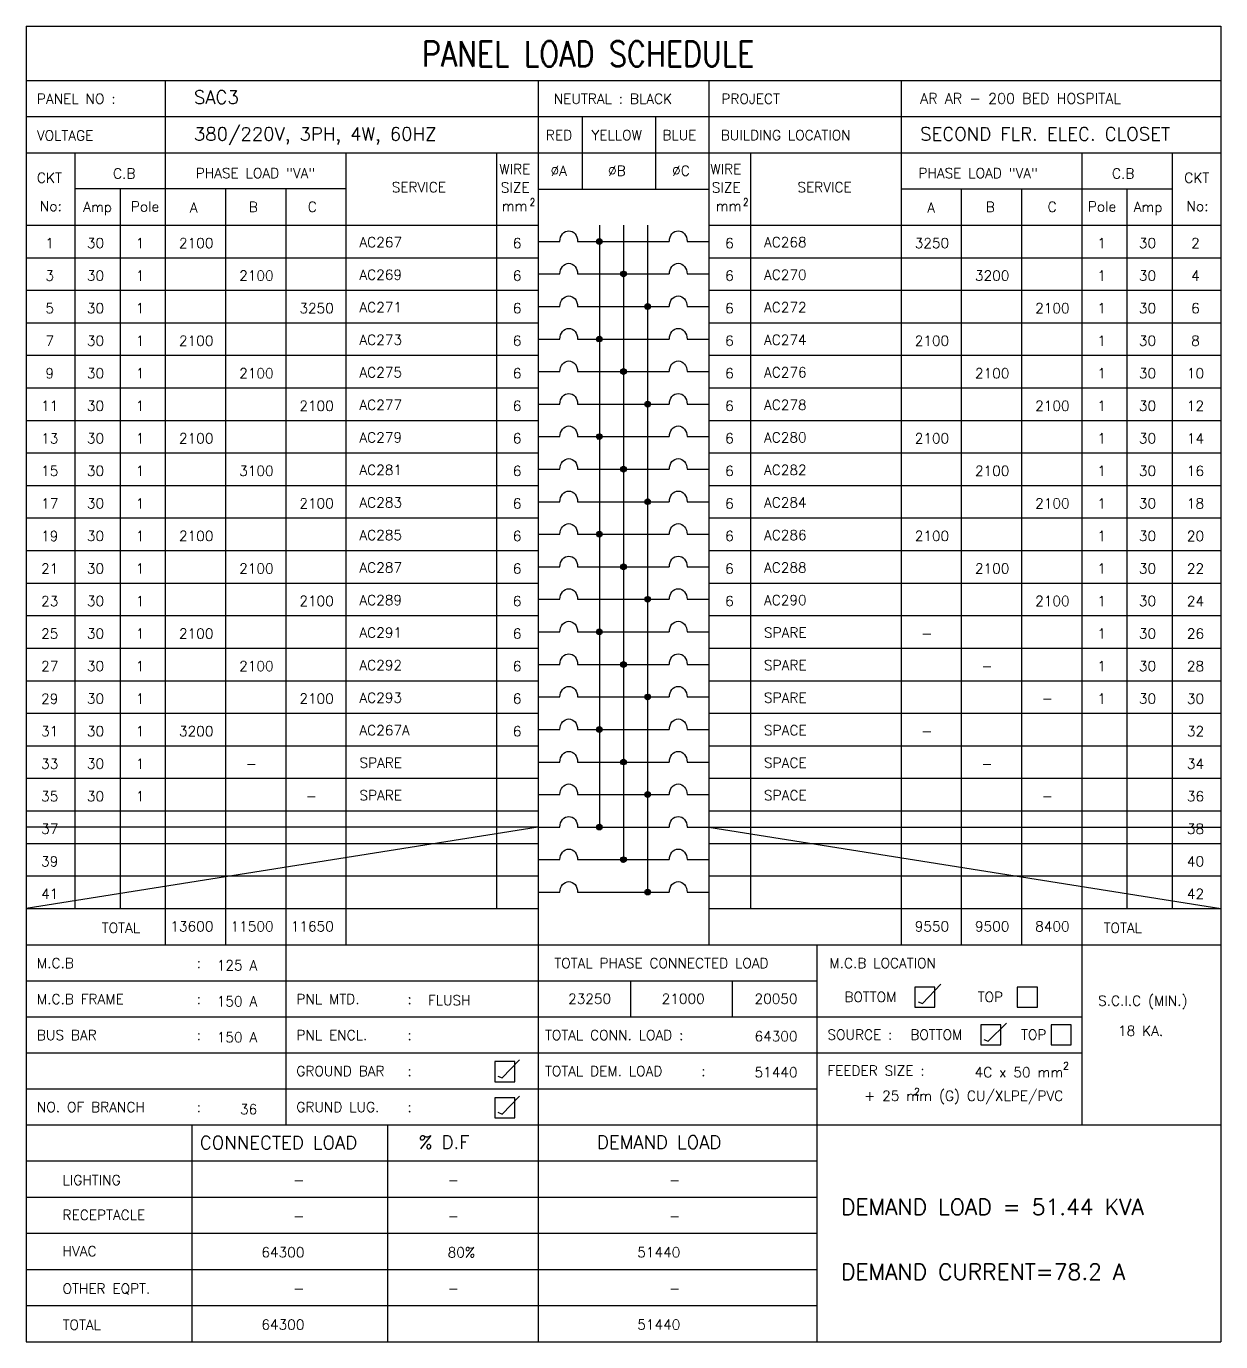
# Model space of a CAD drawing. Extents: x -81886 to -81763, y 38463 to 38560.
# Drawn here: x -81869.03 to -81848.24, y 38527.33 to 38550.22 of the extents above; entities that cross this region are included whole.
import ezdxf
from ezdxf.enums import TextEntityAlignment as Align

# ---------------------------------------------------------------- set-up
doc = ezdxf.new("R2010")
doc.units = 0
doc.header["$MEASUREMENT"] = 0
doc.layers.add('E-TXT', color=2, linetype='CONTINUOUS')
doc.layers.add('PANEL', color=2, linetype='CONTINUOUS')
doc.styles.add('ROMANS', font='ROMANS.shx', dxfattribs={"height": 0.4})
pattern_1 = [(315, (123173.872773, 40591.791381), (0.00864749998874, 0.00864749998874), [])]
pattern_2 = [(315, (123173.872773, 40590.09324), (0.00864749998874, 0.00864749998874), [])]
pattern_3 = [(315, (123173.872773, 40588.395099), (0.00864749998874, 0.00864749998874), [])]
pattern_4 = [(315, (123173.872773, 40586.696957), (0.00864749998874, 0.00864749998874), [])]
pattern_5 = [(315, (123173.872773, 40584.998816), (0.00864749998874, 0.00864749998874), [])]
pattern_6 = [(315, (123173.872773, 40583.300675), (0.00864749998874, 0.00864749998874), [])]

msp = doc.modelspace()

# ---------------------------------------------------------------- hatches: boundary and pattern name
at = {"layer": 'PANEL', "linetype": 'Continuous'}
h = msp.add_hatch(dxfattribs=at)
h.set_pattern_fill('ANSI31', color=256, scale=0.068485, angle=406.041, style=0)
h.set_pattern_definition([(91.040959325, (123173.872773, 40591.791381), (-0.00855917542476, -0.00015552164567), [])])
h.paths.add_polyline_path([(-81859.104, 38546.473, 1), (-81859.006, 38546.473, 1)])
h = msp.add_hatch(dxfattribs=at)
h.set_pattern_fill('ANSI31', color=256, scale=0.097835, angle=270, style=0)
h.set_pattern_definition(pattern_1)
h.paths.add_polyline_path([(-81858.685, 38545.907, 1), (-81858.587, 38545.907, 1)])
h = msp.add_hatch(dxfattribs=at)
h.set_pattern_fill('ANSI31', color=256, scale=0.097835, angle=270, style=0)
h.set_pattern_definition(pattern_1)
h.paths.add_polyline_path([(-81858.167, 38545.341, 1), (-81858.265, 38545.341, 1)])
h = msp.add_hatch(dxfattribs=at)
h.set_pattern_fill('ANSI31', color=256, scale=0.097835, angle=270, style=0)
h.set_pattern_definition(pattern_1)
h.paths.add_polyline_path([(-81859.006, 38544.775, 1), (-81859.104, 38544.775, 1)])
h = msp.add_hatch(dxfattribs=at)
h.set_pattern_fill('ANSI31', color=256, scale=0.097835, angle=270, style=0)
h.set_pattern_definition(pattern_1)
h.paths.add_polyline_path([(-81858.587, 38544.209, 1), (-81858.685, 38544.209, 1)])
h = msp.add_hatch(dxfattribs=at)
h.set_pattern_fill('ANSI31', color=256, scale=0.097835, angle=270, style=0)
h.set_pattern_definition(pattern_1)
h.paths.add_polyline_path([(-81858.167, 38543.643, 1), (-81858.265, 38543.643, 1)])
h = msp.add_hatch(dxfattribs=at)
h.set_pattern_fill('ANSI31', color=256, scale=0.097835, angle=270, style=0)
h.set_pattern_definition(pattern_2)
h.paths.add_polyline_path([(-81859.006, 38543.077, 1), (-81859.104, 38543.077, 1)])
h = msp.add_hatch(dxfattribs=at)
h.set_pattern_fill('ANSI31', color=256, scale=0.097835, angle=270, style=0)
h.set_pattern_definition(pattern_2)
h.paths.add_polyline_path([(-81858.587, 38542.511, 1), (-81858.685, 38542.511, 1)])
h = msp.add_hatch(dxfattribs=at)
h.set_pattern_fill('ANSI31', color=256, scale=0.097835, angle=270, style=0)
h.set_pattern_definition(pattern_2)
h.paths.add_polyline_path([(-81858.167, 38541.945, 1), (-81858.265, 38541.945, 1)])
h = msp.add_hatch(dxfattribs=at)
h.set_pattern_fill('ANSI31', color=256, scale=0.097835, angle=270, style=0)
h.set_pattern_definition(pattern_3)
h.paths.add_polyline_path([(-81859.006, 38541.379, 1), (-81859.104, 38541.379, 1)])
h = msp.add_hatch(dxfattribs=at)
h.set_pattern_fill('ANSI31', color=256, scale=0.097835, angle=270, style=0)
h.set_pattern_definition(pattern_3)
h.paths.add_polyline_path([(-81858.587, 38540.813, 1), (-81858.685, 38540.813, 1)])
h = msp.add_hatch(dxfattribs=at)
h.set_pattern_fill('ANSI31', color=256, scale=0.097835, angle=270, style=0)
h.set_pattern_definition(pattern_3)
h.paths.add_polyline_path([(-81858.167, 38540.247, 1), (-81858.265, 38540.247, 1)])
h = msp.add_hatch(dxfattribs=at)
h.set_pattern_fill('ANSI31', color=256, scale=0.097835, angle=270, style=0)
h.set_pattern_definition(pattern_4)
h.paths.add_polyline_path([(-81859.006, 38539.681, 1), (-81859.104, 38539.681, 1)])
h = msp.add_hatch(dxfattribs=at)
h.set_pattern_fill('ANSI31', color=256, scale=0.097835, angle=270, style=0)
h.set_pattern_definition(pattern_4)
h.paths.add_polyline_path([(-81858.587, 38539.114, 1), (-81858.685, 38539.114, 1)])
h = msp.add_hatch(dxfattribs=at)
h.set_pattern_fill('ANSI31', color=256, scale=0.097835, angle=270, style=0)
h.set_pattern_definition(pattern_4)
h.paths.add_polyline_path([(-81858.167, 38538.548, 1), (-81858.265, 38538.548, 1)])
h = msp.add_hatch(dxfattribs=at)
h.set_pattern_fill('ANSI31', color=256, scale=0.097835, angle=270, style=0)
h.set_pattern_definition(pattern_5)
h.paths.add_polyline_path([(-81859.006, 38537.982, 1), (-81859.104, 38537.982, 1)])
h = msp.add_hatch(dxfattribs=at)
h.set_pattern_fill('ANSI31', color=256, scale=0.097835, angle=270, style=0)
h.set_pattern_definition(pattern_5)
h.paths.add_polyline_path([(-81858.587, 38537.416, 1), (-81858.685, 38537.416, 1)])
h = msp.add_hatch(dxfattribs=at)
h.set_pattern_fill('ANSI31', color=256, scale=0.097835, angle=270, style=0)
h.set_pattern_definition(pattern_5)
h.paths.add_polyline_path([(-81858.167, 38536.85, 1), (-81858.265, 38536.85, 1)])
h = msp.add_hatch(dxfattribs=at)
h.set_pattern_fill('ANSI31', color=256, scale=0.097835, angle=270, style=0)
h.set_pattern_definition(pattern_6)
h.paths.add_polyline_path([(-81859.006, 38536.284, 1), (-81859.104, 38536.284, 1)])
h = msp.add_hatch(dxfattribs=at)
h.set_pattern_fill('ANSI31', color=256, scale=0.097835, angle=270, style=0)
h.set_pattern_definition(pattern_6)
h.paths.add_polyline_path([(-81858.587, 38535.718, 1), (-81858.685, 38535.718, 1)])
h = msp.add_hatch(dxfattribs=at)
h.set_pattern_fill('ANSI31', color=256, scale=0.097835, angle=270, style=0)
h.set_pattern_definition(pattern_6)
h.paths.add_polyline_path([(-81858.167, 38535.152, 1), (-81858.265, 38535.152, 1)])

# ---------------------------------------------------------------- linework, layer by layer
at = {"layer": 'PANEL', "color": 6}
for p, q in [((-81869.031, 38550.215), (-81869.031, 38527.332)), ((-81869.031, 38550.215), (-81848.241, 38550.215)), ((-81848.241, 38550.215), (-81848.241, 38527.332)), ((-81869.031, 38527.332), (-81848.241, 38527.332))]:
    msp.add_line(p, q, dxfattribs=at)
at = {"layer": 'PANEL', "color": 2}
for p, q in [((-81869.031, 38549.272), (-81848.241, 38549.272)), ((-81860.121, 38549.272), (-81860.121, 38534.236)), ((-81857.151, 38549.272), (-81857.151, 38534.236)), ((-81869.031, 38548.014), (-81848.241, 38548.014)), ((-81860.121, 38547.382), (-81857.151, 38547.382)), ((-81869.031, 38534.236), (-81848.241, 38534.236))]:
    msp.add_line(p, q, dxfattribs=at)
at = {"layer": 'PANEL', "color": 11}
for p, q in [((-81866.612, 38549.272), (-81866.612, 38534.236)), ((-81853.805, 38549.272), (-81853.805, 38534.236)), ((-81868.184, 38548.014), (-81868.184, 38534.869)), ((-81863.467, 38548.014), (-81863.467, 38534.236)), ((-81860.846, 38548.014), (-81860.846, 38534.869)), ((-81856.425, 38548.014), (-81856.425, 38534.869)), ((-81850.66, 38548.014), (-81850.66, 38531.106)), ((-81849.087, 38548.014), (-81849.087, 38534.869)), ((-81863.467, 38547.385), (-81868.184, 38547.385)), ((-81867.398, 38547.385), (-81867.398, 38534.869)), ((-81865.563, 38547.385), (-81865.563, 38534.236)), ((-81864.515, 38547.385), (-81864.515, 38531.106)), ((-81853.805, 38547.385), (-81849.087, 38547.385)), ((-81852.756, 38547.385), (-81852.756, 38534.236)), ((-81851.708, 38547.385), (-81851.708, 38534.236)), ((-81849.874, 38547.385), (-81849.874, 38534.869)), ((-81869.031, 38546.756), (-81860.121, 38546.756)), ((-81857.151, 38546.756), (-81848.241, 38546.756)), ((-81869.031, 38546.19), (-81860.121, 38546.19)), ((-81857.151, 38546.19), (-81848.241, 38546.19)), ((-81869.031, 38545.624), (-81860.121, 38545.624)), ((-81857.151, 38545.624), (-81848.241, 38545.624)), ((-81869.031, 38545.058), (-81860.121, 38545.058)), ((-81857.151, 38545.058), (-81848.241, 38545.058)), ((-81869.031, 38544.492), (-81860.121, 38544.492)), ((-81857.151, 38544.492), (-81848.241, 38544.492)), ((-81869.031, 38543.926), (-81860.121, 38543.926)), ((-81857.151, 38543.926), (-81848.241, 38543.926)), ((-81869.031, 38543.36), (-81860.121, 38543.36)), ((-81857.151, 38543.36), (-81848.241, 38543.36)), ((-81869.031, 38542.794), (-81860.121, 38542.794)), ((-81857.151, 38542.794), (-81848.241, 38542.794)), ((-81869.031, 38542.228), (-81860.121, 38542.228)), ((-81857.151, 38542.228), (-81848.241, 38542.228)), ((-81869.031, 38541.662), (-81860.121, 38541.662)), ((-81857.151, 38541.662), (-81848.241, 38541.662)), ((-81869.031, 38541.096), (-81860.121, 38541.096)), ((-81857.151, 38541.096), (-81848.241, 38541.096)), ((-81869.031, 38540.53), (-81860.121, 38540.53)), ((-81857.151, 38540.53), (-81848.241, 38540.53)), ((-81869.031, 38539.964), (-81860.121, 38539.964)), ((-81857.151, 38539.964), (-81848.241, 38539.964)), ((-81869.031, 38539.397), (-81860.121, 38539.397)), ((-81857.151, 38539.397), (-81848.241, 38539.397)), ((-81869.031, 38538.831), (-81860.121, 38538.831)), ((-81857.151, 38538.831), (-81848.241, 38538.831)), ((-81869.031, 38538.265), (-81860.121, 38538.265)), ((-81857.151, 38538.265), (-81848.241, 38538.265)), ((-81869.031, 38537.699), (-81860.121, 38537.699)), ((-81857.151, 38537.699), (-81848.241, 38537.699)), ((-81869.031, 38537.133), (-81860.121, 38537.133)), ((-81857.151, 38537.133), (-81848.241, 38537.133)), ((-81869.031, 38536.567), (-81860.121, 38536.567)), ((-81857.151, 38536.567), (-81848.241, 38536.567)), ((-81869.031, 38536.001), (-81860.121, 38536.001)), ((-81857.151, 38536.001), (-81848.241, 38536.001)), ((-81869.031, 38535.435), (-81860.121, 38535.435)), ((-81857.151, 38535.435), (-81848.241, 38535.435)), ((-81869.031, 38534.869), (-81860.121, 38534.869)), ((-81857.151, 38534.869), (-81848.241, 38534.869)), ((-81860.121, 38534.236), (-81860.121, 38527.332)), ((-81855.269, 38534.236), (-81855.269, 38531.106)), ((-81869.031, 38533.61), (-81855.269, 38533.61)), ((-81858.514, 38533.61), (-81858.514, 38532.984)), ((-81856.744, 38533.61), (-81856.744, 38532.984)), ((-81869.031, 38532.984), (-81850.66, 38532.984)), ((-81869.031, 38532.358), (-81850.66, 38532.358)), ((-81869.031, 38531.732), (-81855.269, 38531.732)), ((-81869.031, 38531.106), (-81848.241, 38531.106)), ((-81866.15, 38531.106), (-81866.15, 38527.332)), ((-81862.741, 38531.106), (-81862.741, 38527.332)), ((-81855.269, 38531.106), (-81855.269, 38527.332)), ((-81869.031, 38530.477), (-81855.269, 38530.477)), ((-81869.031, 38529.848), (-81855.269, 38529.848)), ((-81869.031, 38529.219), (-81855.269, 38529.219)), ((-81869.031, 38528.59), (-81855.269, 38528.59)), ((-81869.031, 38527.961), (-81855.269, 38527.961))]:
    msp.add_line(p, q, dxfattribs=at)
at = {"layer": 'PANEL'}
for p, q in [((-81869.031, 38548.646), (-81848.241, 38548.646)), ((-81859.35, 38547.382), (-81859.35, 38548.646)), ((-81858.075, 38547.382), (-81858.075, 38548.646)), ((-81859.055, 38546.756), (-81859.055, 38536.284)), ((-81858.636, 38546.756), (-81858.636, 38535.718)), ((-81858.216, 38546.756), (-81858.216, 38535.152)), ((-81860.121, 38546.473), (-81859.742, 38546.473)), ((-81859.434, 38546.473), (-81857.838, 38546.473)), ((-81857.53, 38546.473), (-81857.151, 38546.473)), ((-81860.121, 38545.907), (-81859.742, 38545.907)), ((-81859.434, 38545.907), (-81857.838, 38545.907)), ((-81857.53, 38545.907), (-81857.151, 38545.907)), ((-81860.121, 38545.341), (-81859.742, 38545.341)), ((-81859.434, 38545.341), (-81857.838, 38545.341)), ((-81857.53, 38545.341), (-81857.151, 38545.341)), ((-81860.121, 38544.775), (-81859.742, 38544.775)), ((-81859.434, 38544.775), (-81857.838, 38544.775)), ((-81857.53, 38544.775), (-81857.151, 38544.775)), ((-81860.121, 38544.209), (-81859.742, 38544.209)), ((-81859.434, 38544.209), (-81857.838, 38544.209)), ((-81857.53, 38544.209), (-81857.151, 38544.209)), ((-81860.121, 38543.643), (-81859.742, 38543.643)), ((-81859.434, 38543.643), (-81857.838, 38543.643)), ((-81857.53, 38543.643), (-81857.151, 38543.643)), ((-81860.121, 38543.077), (-81859.742, 38543.077)), ((-81859.434, 38543.077), (-81857.838, 38543.077)), ((-81857.53, 38543.077), (-81857.151, 38543.077)), ((-81860.121, 38542.511), (-81859.742, 38542.511)), ((-81859.434, 38542.511), (-81857.838, 38542.511)), ((-81857.53, 38542.511), (-81857.151, 38542.511)), ((-81860.121, 38541.945), (-81859.742, 38541.945)), ((-81859.434, 38541.945), (-81857.838, 38541.945)), ((-81857.53, 38541.945), (-81857.151, 38541.945)), ((-81860.121, 38541.379), (-81859.742, 38541.379)), ((-81859.434, 38541.379), (-81857.838, 38541.379)), ((-81857.53, 38541.379), (-81857.151, 38541.379)), ((-81860.121, 38540.813), (-81859.742, 38540.813)), ((-81859.434, 38540.813), (-81857.838, 38540.813)), ((-81857.53, 38540.813), (-81857.151, 38540.813)), ((-81860.121, 38540.247), (-81859.742, 38540.247)), ((-81859.434, 38540.247), (-81857.838, 38540.247)), ((-81857.53, 38540.247), (-81857.151, 38540.247)), ((-81860.121, 38539.681), (-81859.742, 38539.681)), ((-81859.434, 38539.681), (-81857.838, 38539.681)), ((-81857.53, 38539.681), (-81857.151, 38539.681)), ((-81860.121, 38539.114), (-81859.742, 38539.114)), ((-81859.434, 38539.114), (-81857.838, 38539.114)), ((-81857.53, 38539.114), (-81857.151, 38539.114)), ((-81860.121, 38538.548), (-81859.742, 38538.548)), ((-81859.434, 38538.548), (-81857.838, 38538.548)), ((-81857.53, 38538.548), (-81857.151, 38538.548)), ((-81860.121, 38537.982), (-81859.742, 38537.982)), ((-81859.434, 38537.982), (-81857.838, 38537.982)), ((-81857.53, 38537.982), (-81857.151, 38537.982)), ((-81860.121, 38537.416), (-81859.742, 38537.416)), ((-81859.434, 38537.416), (-81857.838, 38537.416)), ((-81857.53, 38537.416), (-81857.151, 38537.416)), ((-81860.121, 38536.85), (-81859.742, 38536.85)), ((-81859.434, 38536.85), (-81857.838, 38536.85)), ((-81857.53, 38536.85), (-81857.151, 38536.85)), ((-81860.121, 38536.284), (-81859.742, 38536.284)), ((-81859.434, 38536.284), (-81857.838, 38536.284)), ((-81857.53, 38536.284), (-81857.151, 38536.284)), ((-81860.121, 38535.718), (-81859.742, 38535.718)), ((-81859.434, 38535.718), (-81857.838, 38535.718)), ((-81857.53, 38535.718), (-81857.151, 38535.718)), ((-81860.121, 38535.152), (-81859.742, 38535.152)), ((-81859.434, 38535.152), (-81857.838, 38535.152)), ((-81857.53, 38535.152), (-81857.151, 38535.152)), ((-81853.433, 38533.216), (-81853.114, 38533.549)), ((-81853.508, 38533.247), (-81853.433, 38533.216)), ((-81852.286, 38532.561), (-81851.967, 38532.874)), ((-81852.361, 38532.591), (-81852.286, 38532.561)), ((-81860.745, 38531.921), (-81860.447, 38532.233)), ((-81860.821, 38531.951), (-81860.745, 38531.921)), ((-81860.745, 38531.293), (-81860.447, 38531.606)), ((-81860.821, 38531.323), (-81860.745, 38531.293))]:
    msp.add_line(p, q, dxfattribs=at)
at = {"layer": 'PANEL', "color": 7}
for p, q in [((-81860.121, 38536.284), (-81869.031, 38536.284)), ((-81860.121, 38536.284), (-81869.031, 38534.869)), ((-81857.151, 38536.284), (-81848.241, 38536.284)), ((-81857.151, 38536.284), (-81848.241, 38534.869))]:
    msp.add_line(p, q, dxfattribs=at)
at = {"layer": 'PANEL', "color": 11}
for points in [[(-81853.216, 38533.5), (-81853.565, 38533.5), (-81853.565, 38533.15), (-81853.216, 38533.15)], [(-81851.432, 38533.5), (-81851.781, 38533.5), (-81851.781, 38533.15), (-81851.432, 38533.15)], [(-81852.069, 38532.844), (-81852.418, 38532.844), (-81852.418, 38532.495), (-81852.069, 38532.495)], [(-81850.842, 38532.844), (-81851.191, 38532.844), (-81851.191, 38532.495), (-81850.842, 38532.495)], [(-81860.529, 38532.204), (-81860.878, 38532.204), (-81860.878, 38531.855), (-81860.529, 38531.855)], [(-81860.529, 38531.576), (-81860.878, 38531.576), (-81860.878, 38531.227), (-81860.529, 38531.227)]]:
    msp.add_lwpolyline(points, close=True, dxfattribs=at)
at = {"layer": 'PANEL'}
for centre in [(-81859.055, 38546.473), (-81858.636, 38545.907), (-81858.216, 38545.341), (-81859.055, 38544.775), (-81858.636, 38544.209), (-81858.216, 38543.643), (-81859.055, 38543.077), (-81858.636, 38542.511), (-81858.216, 38541.945), (-81859.055, 38541.379), (-81858.636, 38540.813), (-81858.216, 38540.247), (-81859.055, 38539.681), (-81858.636, 38539.114), (-81858.216, 38538.548), (-81859.055, 38537.982), (-81858.636, 38537.416), (-81858.216, 38536.85), (-81859.055, 38536.284), (-81858.636, 38535.718), (-81858.216, 38535.152)]:
    msp.add_circle(centre, 0.0489, dxfattribs=at)
at = {"layer": 'PANEL', "extrusion": (0, 0, -1)}
for centre in [(-81859.588, 38546.473), (-81857.683, 38546.473), (-81859.588, 38545.907), (-81857.683, 38545.907), (-81859.588, 38545.341), (-81857.683, 38545.341), (-81859.588, 38544.775), (-81857.683, 38544.775), (-81859.588, 38544.209), (-81857.683, 38544.209), (-81859.588, 38543.643), (-81857.683, 38543.643), (-81859.588, 38543.077), (-81857.683, 38543.077), (-81859.588, 38542.511), (-81857.683, 38542.511), (-81859.588, 38541.945), (-81857.683, 38541.945), (-81859.588, 38541.379), (-81857.683, 38541.379), (-81859.588, 38540.813), (-81857.683, 38540.813), (-81859.588, 38540.247), (-81857.683, 38540.247), (-81859.588, 38539.681), (-81857.683, 38539.681), (-81859.588, 38539.114), (-81857.683, 38539.114), (-81859.588, 38538.548), (-81857.683, 38538.548), (-81859.588, 38537.982), (-81857.683, 38537.982), (-81859.588, 38537.416), (-81857.683, 38537.416), (-81859.588, 38536.85), (-81857.683, 38536.85), (-81859.588, 38536.284), (-81857.683, 38536.284), (-81859.588, 38535.718), (-81857.683, 38535.718), (-81859.588, 38535.152), (-81857.683, 38535.152)]:
    msp.add_ellipse(centre, major_axis=(0, 0.185), ratio=0.833333, start_param=-1.570796, end_param=1.570796, dxfattribs=at)

# ---------------------------------------------------------------- texts
at = {"layer": 'E-TXT', "style": 'ROMANS'}
for s, height, p in [('SAC3', 0.2306, (-81866.113, 38548.867)), ('AR AR - 200 BED HOSPITAL', 0.18169, (-81853.472, 38548.869)), ('380/220V, 3PH, 4W, 60HZ', 0.23061, (-81866.113, 38548.227)), ('SECOND FLR. ELEC. CLOSET', 0.23061, (-81853.472, 38548.227)), ('30', 0.1747, (-81867.975, 38546.357)), ('30', 0.1747, (-81849.665, 38546.357)), ('30', 0.1747, (-81867.975, 38545.791)), ('30', 0.1747, (-81849.665, 38545.791)), ('30', 0.1747, (-81867.975, 38545.224)), ('30', 0.1747, (-81849.665, 38545.224)), ('30', 0.1747, (-81867.975, 38544.658)), ('30', 0.1747, (-81849.665, 38544.658)), ('30', 0.1747, (-81867.975, 38544.092)), ('30', 0.1747, (-81849.665, 38544.092)), ('30', 0.1747, (-81867.975, 38543.526)), ('30', 0.1747, (-81849.665, 38543.526)), ('30', 0.1747, (-81867.975, 38542.96)), ('30', 0.1747, (-81849.665, 38542.96)), ('30', 0.1747, (-81867.975, 38542.394)), ('30', 0.1747, (-81849.665, 38542.394)), ('30', 0.1747, (-81867.975, 38541.828)), ('30', 0.1747, (-81849.665, 38541.828)), ('30', 0.1747, (-81867.975, 38541.262)), ('30', 0.1747, (-81849.665, 38541.262)), ('30', 0.1747, (-81867.975, 38540.696)), ('30', 0.1747, (-81849.665, 38540.696)), ('30', 0.1747, (-81867.975, 38540.13)), ('30', 0.1747, (-81849.665, 38540.13)), ('30', 0.1747, (-81867.975, 38539.564)), ('30', 0.1747, (-81849.665, 38539.564)), ('30', 0.1747, (-81867.975, 38538.998)), ('30', 0.1747, (-81849.665, 38538.998)), ('30', 0.1747, (-81867.975, 38538.432)), ('30', 0.1747, (-81849.665, 38538.432)), ('30', 0.1747, (-81867.975, 38537.866)), ('30', 0.1747, (-81867.975, 38537.3)), ('30', 0.1747, (-81867.975, 38536.734))]:
    msp.add_text(s, height=height, dxfattribs=at).set_placement(p)
for s, p in [('1', (-81867.05, 38546.443)), ('6', (-81860.487, 38546.443)), ('6', (-81856.791, 38546.443)), ('1', (-81850.313, 38546.443)), ('1', (-81867.05, 38545.877)), ('6', (-81860.487, 38545.877)), ('6', (-81856.791, 38545.877)), ('1', (-81850.313, 38545.877)), ('1', (-81867.05, 38545.311)), ('6', (-81860.487, 38545.311)), ('6', (-81856.791, 38545.311)), ('1', (-81850.313, 38545.311)), ('1', (-81867.05, 38544.745)), ('6', (-81860.487, 38544.745)), ('6', (-81856.791, 38544.745)), ('1', (-81850.313, 38544.745)), ('1', (-81867.05, 38544.179)), ('6', (-81860.487, 38544.179)), ('6', (-81856.791, 38544.179)), ('1', (-81850.313, 38544.179)), ('1', (-81867.05, 38543.613)), ('6', (-81860.487, 38543.613)), ('6', (-81856.791, 38543.613)), ('1', (-81850.313, 38543.613)), ('1', (-81867.05, 38543.047)), ('6', (-81860.487, 38543.047)), ('6', (-81856.791, 38543.047)), ('1', (-81850.313, 38543.047)), ('1', (-81867.05, 38542.481)), ('6', (-81860.487, 38542.481)), ('6', (-81856.791, 38542.481)), ('1', (-81850.313, 38542.481)), ('1', (-81867.05, 38541.914)), ('6', (-81860.487, 38541.914)), ('6', (-81856.791, 38541.914)), ('1', (-81850.313, 38541.914)), ('1', (-81867.05, 38541.348)), ('6', (-81860.487, 38541.348)), ('6', (-81856.791, 38541.348)), ('1', (-81850.313, 38541.348)), ('1', (-81867.05, 38540.782)), ('6', (-81860.487, 38540.782)), ('6', (-81856.791, 38540.782)), ('1', (-81850.313, 38540.782)), ('1', (-81867.05, 38540.216)), ('6', (-81860.487, 38540.216)), ('6', (-81856.791, 38540.216)), ('1', (-81850.313, 38540.216)), ('1', (-81867.05, 38539.65)), ('6', (-81860.487, 38539.65)), ('1', (-81850.313, 38539.65)), ('1', (-81867.05, 38539.084)), ('6', (-81860.487, 38539.084)), ('1', (-81850.313, 38539.084)), ('1', (-81867.05, 38538.518)), ('6', (-81860.487, 38538.518)), ('1', (-81850.313, 38538.518)), ('1', (-81867.05, 38537.952)), ('6', (-81860.487, 38537.952)), ('1', (-81867.05, 38537.386)), ('1', (-81867.05, 38536.82))]:
    msp.add_text(s, height=0.175, dxfattribs=at).set_placement(p, align=Align.MIDDLE)
for s, height, p in [('2100', 0.1747, (-81865.774, 38546.357)), ('3250', 0.1747, (-81852.967, 38546.357)), ('2100', 0.1747, (-81864.726, 38545.791)), ('3200', 0.1747, (-81851.919, 38545.791)), ('3250', 0.1747, (-81863.678, 38545.224)), ('2100', 0.1747, (-81850.871, 38545.224)), ('2100', 0.1747, (-81865.774, 38544.658)), ('2100', 0.1747, (-81852.967, 38544.658)), ('2100', 0.1747, (-81864.726, 38544.092)), ('2100', 0.1747, (-81851.919, 38544.092)), ('2100', 0.1747, (-81863.678, 38543.526)), ('2100', 0.1747, (-81850.871, 38543.526)), ('2100', 0.1747, (-81865.774, 38542.96)), ('2100', 0.1747, (-81852.967, 38542.96)), ('3100', 0.1747, (-81864.726, 38542.394)), ('2100', 0.1747, (-81851.919, 38542.394)), ('2100', 0.1747, (-81863.678, 38541.828)), ('2100', 0.1747, (-81850.871, 38541.828)), ('2100', 0.1747, (-81865.774, 38541.262)), ('2100', 0.1747, (-81852.967, 38541.262)), ('2100', 0.1747, (-81864.726, 38540.696)), ('2100', 0.1747, (-81851.919, 38540.696)), ('2100', 0.1747, (-81863.678, 38540.13)), ('2100', 0.1747, (-81850.871, 38540.13)), ('2100', 0.1747, (-81865.774, 38539.564)), ('-', 0.175, (-81853.259, 38539.564)), ('2100', 0.1747, (-81864.726, 38538.998)), ('-', 0.175, (-81852.211, 38538.998)), ('2100', 0.1747, (-81863.678, 38538.432)), ('-', 0.175, (-81851.163, 38538.432)), ('3200', 0.1747, (-81865.774, 38537.866)), ('-', 0.175, (-81853.259, 38537.866)), ('-', 0.175, (-81865.018, 38537.3)), ('-', 0.175, (-81852.211, 38537.3)), ('-', 0.175, (-81863.97, 38536.734)), ('-', 0.175, (-81851.163, 38536.734)), ('13600', 0.1747, (-81865.774, 38534.47)), ('11500', 0.1747, (-81864.726, 38534.47)), ('11650', 0.1747, (-81863.678, 38534.47)), ('9550', 0.1747, (-81852.967, 38534.47)), ('9500', 0.1747, (-81851.919, 38534.47)), ('8400', 0.1747, (-81850.871, 38534.47)), ('125 A', 0.1747, (-81865.011, 38533.792)), ('150 A', 0.1747, (-81865.011, 38533.166)), ('FLUSH', 0.1747, (-81861.298, 38533.184)), ('23250', 0.1747, (-81858.851, 38533.21)), ('21000', 0.1747, (-81857.222, 38533.21)), ('20050', 0.1747, (-81855.606, 38533.21)), ('150 A', 0.1747, (-81865.011, 38532.54)), ('64300', 0.1747, (-81855.606, 38532.558)), ('2', 0.122, (-81850.88, 38532.07)), ('51440', 0.1747, (-81855.606, 38531.932)), ('4C x 50 mm', 0.1747, (-81850.981, 38531.932)), ('+ 25 mm (G) CU/XLPE/PVC', 0.17471, (-81850.981, 38531.522)), ('2', 0.122, (-81853.477, 38531.619)), ('36', 0.1747, (-81865.011, 38531.288)), ('-', 0.175, (-81864.19, 38530.058)), ('-', 0.175, (-81857.647, 38530.058)), ('-', 0.175, (-81864.19, 38529.429)), ('-', 0.175, (-81857.647, 38529.429)), ('64300', 0.1747, (-81864.19, 38528.8)), ('51440', 0.1747, (-81857.647, 38528.8)), ('-', 0.175, (-81864.19, 38528.171)), ('-', 0.175, (-81857.647, 38528.171)), ('64300', 0.1747, (-81864.19, 38527.542)), ('51440', 0.1747, (-81857.647, 38527.542))]:
    msp.add_text(s, height=height, dxfattribs=at).set_placement(p, align=Align.RIGHT)
at = {"layer": 'PANEL', "color": 6, "style": 'ROMANS', "width": 0.833333}
msp.add_text('PANEL LOAD SCHEDULE', height=0.44026, dxfattribs=at).set_placement((-81862.146, 38549.516))
at = {"layer": 'PANEL', "style": 'ROMANS'}
for s, height, p in [('PANEL NO :', 0.1747, (-81868.846, 38548.867)), ('NEUTRAL : BLACK', 0.17471, (-81859.849, 38548.867)), ('PROJECT', 0.1747, (-81856.933, 38548.867)), ('VOLTAGE', 0.1747, (-81868.846, 38548.229)), ('RED', 0.1747, (-81859.986, 38548.235)), ('YELLOW', 0.1747, (-81859.192, 38548.235)), ('BLUE', 0.1747, (-81857.959, 38548.235)), ('BUILDING LOCATION', 0.17471, (-81856.942, 38548.235)), ('C.B', 0.1747, (-81867.521, 38547.568)), ('PHASE LOAD "VA"', 0.17471, (-81866.082, 38547.574)), ('WIRE', 0.1747, (-81860.797, 38547.644)), ('%%CA', 0.1747, (-81859.905, 38547.616)), ('%%CB', 0.1747, (-81858.905, 38547.616)), ('%%CC', 0.1747, (-81857.789, 38547.616)), ('WIRE', 0.1747, (-81857.123, 38547.644)), ('PHASE LOAD "VA"', 0.17471, (-81853.503, 38547.574)), ('C.B', 0.1747, (-81850.133, 38547.568)), ('CKT', 0.1747, (-81868.846, 38547.493)), ('SERVICE', 0.1747, (-81862.67, 38547.329)), ('SIZE', 0.1747, (-81860.772, 38547.323)), ('SIZE', 0.1747, (-81857.098, 38547.323)), ('SERVICE', 0.1747, (-81855.608, 38547.329)), ('CKT', 0.1747, (-81848.875, 38547.493)), ('No:', 0.1747, (-81868.794, 38547)), ('Amp', 0.1747, (-81868.04, 38546.986)), ('Pole', 0.1747, (-81867.21, 38546.993)), ('A', 0.175, (-81866.184, 38546.977)), ('B', 0.175, (-81865.159, 38546.985)), ('C', 0.175, (-81864.132, 38546.987)), ('mm', 0.1747, (-81860.756, 38547.002)), ('mm', 0.1747, (-81857.031, 38547.002)), ('A', 0.175, (-81853.348, 38546.977)), ('B', 0.175, (-81852.33, 38546.985)), ('C', 0.175, (-81851.253, 38546.987)), ('Pole', 0.1747, (-81850.553, 38546.993)), ('Amp', 0.1747, (-81849.755, 38546.986)), ('No:', 0.1747, (-81848.835, 38547)), ('AC267', 0.1747, (-81863.232, 38546.372)), ('AC268', 0.1747, (-81856.19, 38546.372)), ('AC269', 0.1747, (-81863.232, 38545.806)), ('AC270', 0.1747, (-81856.19, 38545.806)), ('AC271', 0.1747, (-81863.232, 38545.24)), ('AC272', 0.1747, (-81856.19, 38545.24)), ('AC273', 0.1747, (-81863.232, 38544.674)), ('AC274', 0.1747, (-81856.19, 38544.674)), ('AC275', 0.1747, (-81863.232, 38544.108)), ('AC276', 0.1747, (-81856.19, 38544.108)), ('AC277', 0.1747, (-81863.232, 38543.542)), ('AC278', 0.1747, (-81856.19, 38543.542)), ('AC279', 0.1747, (-81863.232, 38542.976)), ('AC280', 0.1747, (-81856.19, 38542.976)), ('AC281', 0.1747, (-81863.232, 38542.41)), ('AC282', 0.1747, (-81856.19, 38542.41)), ('AC283', 0.1747, (-81863.232, 38541.844)), ('AC284', 0.1747, (-81856.19, 38541.844)), ('AC285', 0.1747, (-81863.232, 38541.278)), ('AC286', 0.1747, (-81856.19, 38541.278)), ('AC287', 0.1747, (-81863.232, 38540.712)), ('AC288', 0.1747, (-81856.19, 38540.712)), ('AC289', 0.1747, (-81863.232, 38540.146)), ('AC290', 0.1747, (-81856.19, 38540.146)), ('AC291', 0.1747, (-81863.232, 38539.58)), ('SPARE', 0.1747, (-81856.19, 38539.58)), ('AC292', 0.1747, (-81863.232, 38539.014)), ('SPARE', 0.1747, (-81856.19, 38539.014)), ('AC293', 0.1747, (-81863.232, 38538.448)), ('SPARE', 0.1747, (-81856.19, 38538.448)), ('AC267A', 0.1747, (-81863.232, 38537.882)), ('SPACE', 0.1747, (-81856.19, 38537.882)), ('SPARE', 0.1747, (-81863.232, 38537.316)), ('SPACE', 0.1747, (-81856.19, 38537.316)), ('SPARE', 0.1747, (-81863.232, 38536.75)), ('SPACE', 0.1747, (-81856.19, 38536.75)), ('TOTAL', 0.1747, (-81867.716, 38534.443)), ('TOTAL', 0.1747, (-81850.279, 38534.443)), ('M.C.B', 0.1747, (-81868.846, 38533.831)), ('TOTAL PHASE CONNECTED LOAD', 0.17471, (-81859.839, 38533.831)), ('M.C.B LOCATION', 0.17471, (-81855.053, 38533.831)), (':', 0.175, (-81866.064, 38533.831)), ('M.C.B FRAME', 0.17471, (-81868.846, 38533.205)), (':', 0.175, (-81866.064, 38533.205)), ('PNL MTD.', 0.1747, (-81864.33, 38533.205)), (':', 0.175, (-81862.396, 38533.205)), ('BOTTOM', 0.1747, (-81854.791, 38533.242)), ('TOP', 0.1747, (-81852.471, 38533.242)), ('S.C.I.C (MIN.)', 0.17471, (-81850.375, 38533.176)), ('18 KA.', 0.1747, (-81850.028, 38532.652)), ('BUS BAR', 0.1747, (-81868.846, 38532.579)), (':', 0.175, (-81866.064, 38532.579)), ('PNL ENCL.', 0.1747, (-81864.33, 38532.579)), (':', 0.175, (-81862.396, 38532.579)), ('TOTAL CONN. LOAD :', 0.17471, (-81860.003, 38532.579)), ('SOURCE :', 0.1747, (-81855.086, 38532.586)), ('BOTTOM', 0.1747, (-81853.643, 38532.586)), ('TOP', 0.1747, (-81851.717, 38532.586)), ('GROUND BAR', 0.1747, (-81864.33, 38531.953)), ('TOTAL DEM. LOAD ', 0.17471, (-81860.003, 38531.953)), ('FEEDER SIZE :', 0.17471, (-81855.086, 38531.96)), (':', 0.175, (-81862.396, 38531.953)), (':', 0.175, (-81857.282, 38531.953)), ('NO. OF BRANCH', 0.17471, (-81868.846, 38531.327)), (':', 0.175, (-81866.064, 38531.327)), ('GRUND LUG.', 0.1747, (-81864.33, 38531.327)), (':', 0.175, (-81862.396, 38531.327)), ('CONNECTED LOAD', 0.23061, (-81866.01, 38530.679)), ('% D.F', 0.2306, (-81862.199, 38530.686)), ('DEMAND LOAD', 0.23061, (-81859.098, 38530.686)), ('LIGHTING', 0.1747, (-81868.399, 38530.057)), ('-', 0.175, (-81861.696, 38530.057)), ('RECEPTACLE', 0.1747, (-81868.399, 38529.449)), ('DEMAND LOAD = 51.44 KVA', 0.27953, (-81854.849, 38529.536)), ('-', 0.175, (-81861.696, 38529.428)), ('HVAC', 0.1747, (-81868.399, 38528.82)), ('80%', 0.1747, (-81861.696, 38528.799)), ('DEMAND CURRENT=78.2 A', 0.27953, (-81854.849, 38528.409)), ('OTHER EQPT.', 0.17471, (-81868.399, 38528.168)), ('-', 0.175, (-81861.696, 38528.17)), ('TOTAL', 0.1747, (-81868.399, 38527.539))]:
    msp.add_text(s, height=height, dxfattribs=at).set_placement(p)
at = {"layer": 'PANEL', "style": 'ROMANS', "width": 0.833333}
for p in [(-81860.268, 38547.091), (-81856.555, 38547.091)]:
    msp.add_text('2', height=0.132, dxfattribs=at).set_placement(p)
at = {"layer": 'PANEL', "style": 'ROMANS'}
for s, height, p in [('1', 0.175, (-81868.623, 38546.443)), ('2', 0.175, (-81848.68, 38546.443)), ('3', 0.175, (-81868.623, 38545.877)), ('4', 0.175, (-81848.68, 38545.877)), ('5', 0.175, (-81868.623, 38545.311)), ('6', 0.175, (-81848.68, 38545.311)), ('7', 0.175, (-81868.623, 38544.745)), ('8', 0.175, (-81848.68, 38544.745)), ('9', 0.175, (-81868.623, 38544.179)), ('10', 0.1747, (-81848.68, 38544.179)), ('11', 0.1747, (-81868.623, 38543.613)), ('12', 0.1747, (-81848.68, 38543.613)), ('13', 0.1747, (-81868.623, 38543.047)), ('14', 0.1747, (-81848.68, 38543.047)), ('15', 0.1747, (-81868.623, 38542.481)), ('16', 0.1747, (-81848.68, 38542.481)), ('17', 0.1747, (-81868.623, 38541.914)), ('18', 0.1747, (-81848.68, 38541.914)), ('19', 0.1747, (-81868.623, 38541.348)), ('20', 0.1747, (-81848.68, 38541.348)), ('21', 0.1747, (-81868.623, 38540.782)), ('22', 0.1747, (-81848.68, 38540.782)), ('23', 0.1747, (-81868.623, 38540.216)), ('24', 0.1747, (-81848.68, 38540.216)), ('25', 0.1747, (-81868.623, 38539.65)), ('26', 0.1747, (-81848.68, 38539.65)), ('27', 0.1747, (-81868.623, 38539.084)), ('28', 0.1747, (-81848.68, 38539.084)), ('29', 0.1747, (-81868.623, 38538.518)), ('30', 0.1747, (-81848.68, 38538.518)), ('31', 0.1747, (-81868.623, 38537.952)), ('32', 0.1747, (-81848.68, 38537.952)), ('33', 0.1747, (-81868.623, 38537.386)), ('34', 0.1747, (-81848.68, 38537.386)), ('35', 0.1747, (-81868.623, 38536.82)), ('36', 0.1747, (-81848.68, 38536.82)), ('37', 0.1747, (-81868.623, 38536.254)), ('38', 0.1747, (-81848.68, 38536.254)), ('39', 0.1747, (-81868.623, 38535.688)), ('40', 0.1747, (-81848.68, 38535.688)), ('41', 0.1747, (-81868.623, 38535.122)), ('42', 0.1747, (-81848.68, 38535.122))]:
    msp.add_text(s, height=height, dxfattribs=at).set_placement(p, align=Align.MIDDLE)

doc.saveas('drawing.dxf')
